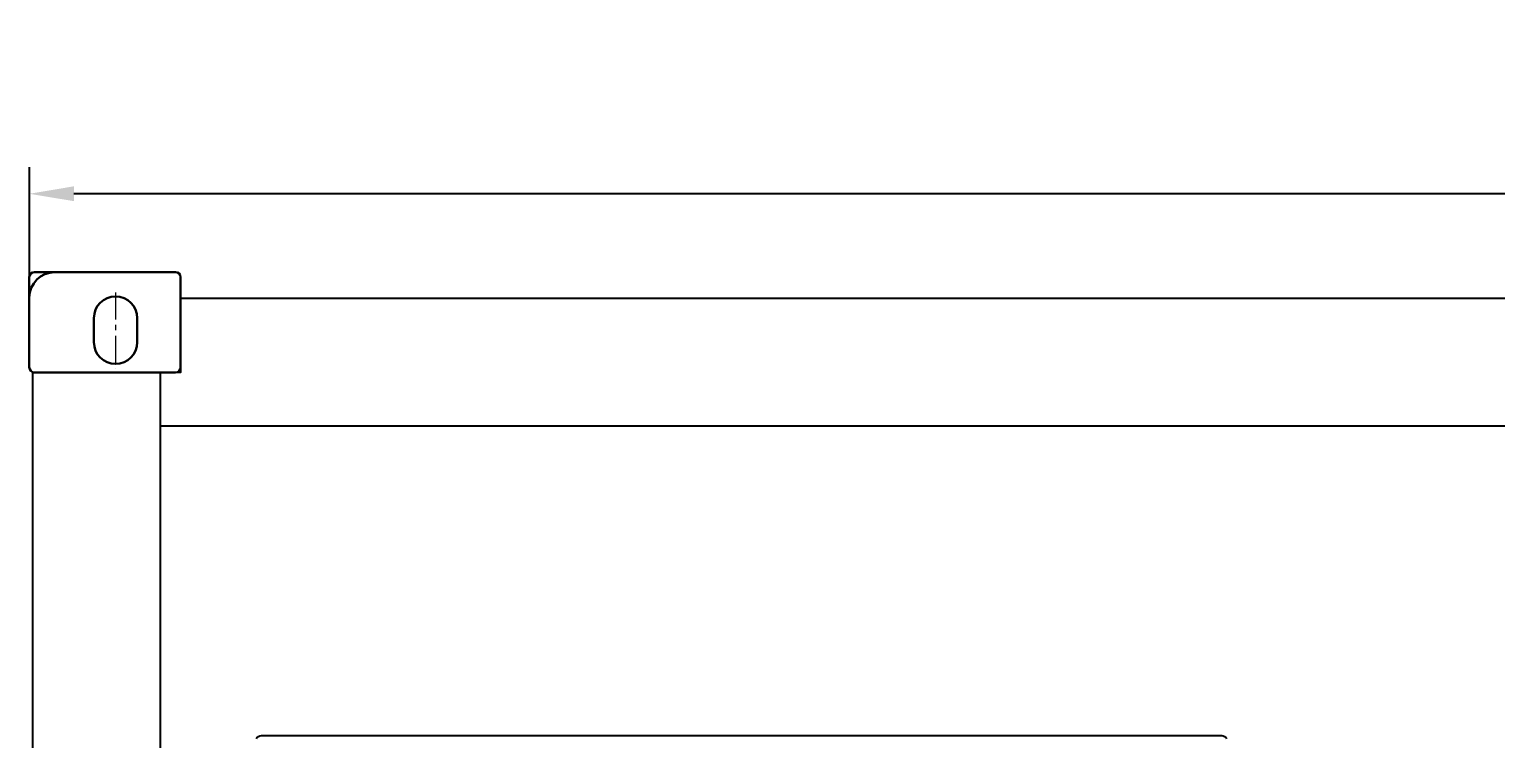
# Model space of a CAD drawing. Header units: millimetres. Extents: x 0 to 87554, y -20854 to 20404.
# Drawn here: x 7009 to 8735, y 15864 to 16699 of the extents above; entities that cross this region are included whole.
import ezdxf

# ---------------------------------------------------------------- set-up
doc = ezdxf.new("R2010")
doc.units = ezdxf.units.MM
doc.linetypes.add('CENTER', pattern=[50.8, 31.75, -6.35, 6.35, -6.35])
doc.layers.get('0').update_dxf_attribs({"lineweight": 15})
doc.layers.get('Defpoints').update_dxf_attribs({"lineweight": 15})
doc.layers.add('4215-12649_2_1_0', color=7, linetype='Continuous')
for name, color, linetype, lineweight in [('AM_0', 7, 'Continuous', 30), ('AM_7N', 4, 'CENTER', 15), ('THICK', 7, 'Continuous', 0)]:
    doc.layers.add(name, color=color, linetype=linetype, lineweight=lineweight)
doc.styles.add('仿宋', font='', dxfattribs={"width": 0.8})
doc.styles.get('仿宋').set_extended_font_data('仿宋_gb2312')
doc.dimstyles.new('12倍', dxfattribs={"dimscale": 21, "dimtxt": 3.5, "dimasz": 2.5, "dimexe": 1.5, "dimexo": 0, "dimgap": 1, "dimtad": 1, "dimtoh": 1, "dimdsep": 46, "dimtxsty": '仿宋', "dimcen": 2.5, "dimdle": 5, "dimclrd": 4, "dimclre": 4, "dimclrt": 3, "dimadec": 0, "dimazin": 0, "dimtfac": 1, "dimtmove": 0, "dimatfit": 3, "dimfxl": 1, "dimtolj": 1, "dimarcsym": 0})

# ---------------------------------------------------------------- blocks, each defined once
blk = doc.blocks.new('*D97')
at = {"layer": 'Defpoints', "color": 0, "lineweight": -3, "transparency": 16777216}
for p in [(7009.4, 16505.1), (7009.4, 16329), (13067.4, 16329)]:
    blk.add_point(p, dxfattribs=at)
at = {"layer": 'THICK', "color": 4, "linetype": 'Continuous', "lineweight": -2, "transparency": 16777216}
for p, q in [((7009.4, 16329), (7009.4, 16536.6)), ((13067.4, 16329), (13067.4, 16536.6)), ((13014.9, 16505.1), (7061.9, 16505.1))]:
    blk.add_line(p, q, dxfattribs=at)
at = {"layer": 'THICK', "color": 4, "lineweight": -3, "transparency": 16777216}
for points in [[(7061.9, 16513.9), (7061.9, 16496.4), (7009.4, 16505.1)], [(13014.9, 16513.9), (13014.9, 16496.4), (13067.4, 16505.1)]]:
    blk.add_solid(points, dxfattribs=at)
at = {"layer": 'THICK', "color": 3, "lineweight": -3, "transparency": 16777216, "insert": (10111.4, 16589.1), "char_height": 73.5, "attachment_point": 5, "style": '仿宋'}
blk.add_mtext('\\A1;最大长度 6058{\\H0.7x;\\S+0^ -5;}', dxfattribs=at)
blk = doc.blocks.new('gy7u88')
at = {"layer": '4215-12649_2_1_0', "color": 107, "linetype": 'Continuous'}
blk.add_line((819.3, 47.2), (-310.7, 47.2), dxfattribs=at)
for centre, start, end in [((-310.7, 40.7), 90, 153.6122), ((819.3, 40.7), 26.3878, 90)]:
    blk.add_arc(centre, 6.5, start, end, dxfattribs=at)

msp = doc.modelspace()

# ---------------------------------------------------------------- linework, layer by layer
at = {"layer": 'AM_0'}
for points in [[(7015.387, 16294.853, -0.41421356), (7009.387, 16300.853), (7009.387, 16406.853, -0.41421356), (7015.387, 16412.853), (7181.387, 16412.853, -0.41421356), (7187.387, 16406.853), (7187.387, 16300.853, -0.41421356), (7181.387, 16294.853)], [(7085.387, 16358.853, -1), (7136.387, 16358.853), (7136.387, 16330.353, -1), (7085.387, 16330.353)]]:
    msp.add_lwpolyline(points, format="xyb", close=True, dxfattribs=at)
msp.add_arc((7039.387, 16382.853), 30, 90, 180, dxfattribs=at)
at = {"layer": 'AM_7N'}
msp.add_line((7110.887, 16388.853), (7110.887, 16299.853), dxfattribs=at)
at = {"layer": 'THICK', "lineweight": -3}
for points in [[(12850.387, 16231.853), (12850.387, 16294.853), (12889.387, 16294.853), (12889.387, 16381.853), (7187.387, 16381.853), (7187.387, 16294.853), (7163.387, 16294.853), (7163.387, 16231.853)], [(7013.387, 16294.853), (7163.387, 16294.853), (7163.387, 13634.853), (7013.387, 13634.853)]]:
    msp.add_lwpolyline(points, close=True, dxfattribs=at)

# ---------------------------------------------------------------- block references
at = {"xscale": -1}
msp.add_blockref('gy7u88', (8101.705, 15820.104), dxfattribs=at)

# ---------------------------------------------------------------- dimensions: what is measured, and where the dimension line sits
at = {"layer": 'THICK', "lineweight": -3}
dim = msp.add_linear_dim(base=(7009.387, 16505.149), p1=(13067.387, 16329.029), p2=(7009.387, 16329.029), angle=180, text='最大长度 <>{\\H0.7x;\\S+0^ -5;}', dimstyle='12倍', dxfattribs=at)
dim.commit()
dim.dimension.update_dxf_attribs({"geometry": '*D97', "text_midpoint": (10111.387, 16505.149), "dimtype": 160})

doc.saveas('drawing.dxf')
